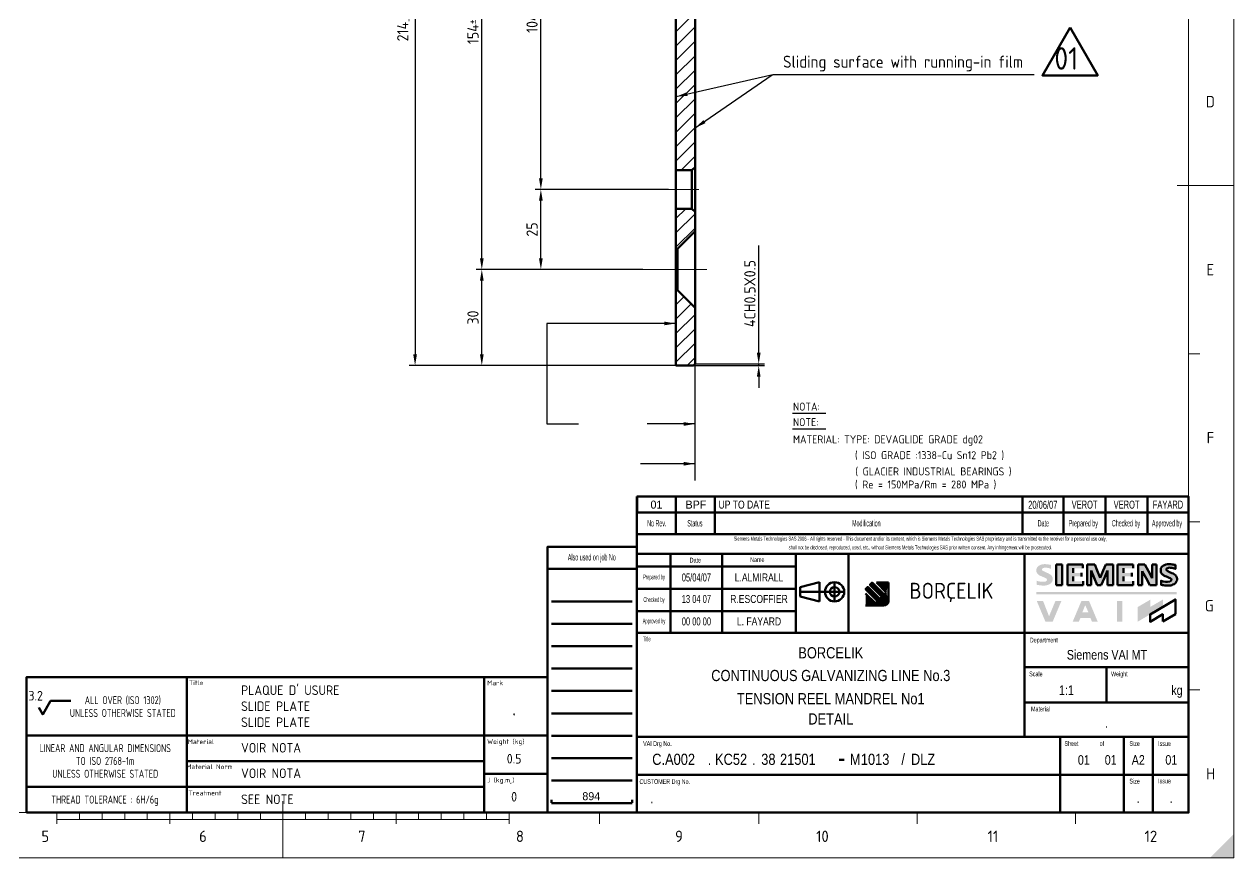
# Model space of a CAD drawing. Header units: millimetres. Extents: x 0 to 647, y 0 to 512.
# Drawn here: x 216.2 to 594, y 0 to 260.4 of the extents above; entities that cross this region are included whole.
import ezdxf
from ezdxf.enums import TextEntityAlignment as Align

# ---------------------------------------------------------------- set-up
doc = ezdxf.new("R2010")
doc.units = ezdxf.units.MM
doc.header["$LTSCALE"] = 5
doc.linetypes.add('CENTER', pattern=[7, 4, -1, 1, -1])
doc.layers.get('0').update_dxf_attribs({"lineweight": 50})
for name, color, linetype, lineweight in [('15', 7, 'Continuous', 50), ('16', 2, 'Continuous', 25), ('2', 4, 'Continuous', 50), ('37', 4, 'Continuous', 50), ('5', 3, 'Continuous', 25), ('6', 2, 'Continuous', 25), ('65', 8, 'Continuous', 18), ('7', 1, 'CENTER', 18), ('8', 1, 'Continuous', 25)]:
    doc.layers.add(name, color=color, linetype=linetype, lineweight=lineweight)
doc.layers.add('63', color=8, linetype='Continuous', lineweight=18, plot=False)
doc.styles.add('BESCHRIFTUNG', font='ISOCP', dxfattribs={"width": 1.045})
doc.styles.add('MS003', font='MS003_ENGINEERING')
doc.styles.get("Standard").update_dxf_attribs({"font": 'isocp.shx'})
doc.styles.add('Style-ENGINEERING', font='ENGINEERING.shx')
doc.styles.add('Style-isocp', font='isocp.shx')
doc.dimstyles.new('dimech1', dxfattribs={"dimtxt": 3.5, "dimasz": 3.5, "dimexe": 1.8, "dimexo": 0, "dimgap": 1, "dimtad": 1, "dimdsep": 46, "dimtxsty": 'Standard', "dimcen": 0, "dimclrd": 3, "dimclre": 3, "dimclrt": 2, "dimadec": 0, "dimazin": 0, "dimtfac": 0.7, "dimtmove": 0, "dimatfit": 3, "dimfxl": 0, "dimtolj": 1, "dimarcsym": 0})

# ---------------------------------------------------------------- blocks, each defined once
blk = doc.blocks.new('modul')
at = {"layer": '15'}
for p, q in [((-25.2, 1), (-25.2, 0)), ((0, 0), (0, 1))]:
    blk.add_line(p, q, dxfattribs=at)
at = {"layer": '15', "linetype": 'Continuous', "lineweight": 0}
blk.add_line((-25.2, 0), (0, 0), dxfattribs=at)
at = {"layer": '16', "style": 'MS003', "flags": 8}
blk.add_attdef('COLONNE1', text='', height=2.5, dxfattribs=at).set_placement((-12.74, 2.12), align=Align.MIDDLE_CENTER)
blk = doc.blocks.new('detblk')
at = {"layer": '15', "linetype": 'Continuous'}
for p, q in [((-112.69, 0), (-112.69, 42.17)), ((-19.81, 0), (-19.81, 42.33)), ((-162.71, 24.05), (-112.69, 24.05)), ((-112.69, 24.05), (0, 24.05)), ((-112.69, 16.05), (-19.81, 16.05)), ((-19.81, 12.05), (0, 12.05)), ((-162.71, 8.05), (-112.69, 8.05)), ((-112.69, 8.05), (-19.81, 8.05))]:
    blk.add_line(p, q, dxfattribs=at)
at = {"layer": '15', "linetype": 'Continuous', "flags": 128}
blk.add_lwpolyline([(-162.71, 0), (0, 0), (0, 42.33), (-162.71, 42.33)], close=True, dxfattribs=at)
blk.add_lwpolyline([(-158.87, 32.77), (-157.65, 30.66), (-155.22, 34.87), (-148.85, 34.87)], dxfattribs=at)
at = {"layer": '16', "linetype": 'Continuous', "style": 'Style-isocp'}
for s, p in [('Title', (-109.69, 40.56)), ('Material', (-108.26, 22.14)), ('Material Norm', (-105.58, 14.32)), ('Treatment', (-106.99, 6.11))]:
    blk.add_text(s, height=1.5, dxfattribs=at).set_placement(p, align=Align.MIDDLE_CENTER)
for s, p in [('Mark', (-18.85, 40.52)), ('Weight (kg)', (-18.85, 22.19)), ('J (kg.m˛)', (-18.85, 10.14))]:
    blk.add_text(s, height=1.5, dxfattribs=at).set_placement(p, align=Align.MIDDLE_LEFT)
at = {"layer": '16', "linetype": 'Continuous', "style": 'Style-isocp', "width": 0.799999}
blk.add_text('THREAD TOLERANCE : 6H/6g', height=2.5, dxfattribs=at).set_placement((-138.24, 4.06), align=Align.MIDDLE_CENTER)
at = {"layer": '16', "linetype": 'Continuous', "char_height": 2.5, "attachment_point": 5, "line_spacing_factor": 0.96, "style": 'Style-isocp'}
for s, insert in [('\\W0.799999x;ALL OVER (ISO 1302)\\PUNLESS OTHERWISE STATED', (-132.65, 33.11)), ('\\W0.799999x;LINEAR AND ANGULAR DIMENSIONS\\PTO ISO 2768-1m\\PUNLESS OTHERWISE STATED', (-138.14, 16.12))]:
    blk.add_mtext(s, dxfattribs=dict(at, insert=insert))
at = {"layer": '16', "linetype": 'Continuous', "style": 'Style-isocp'}
for tag, height, p in [('machining', 3, (-159.87, 36.5)), ('mark', 5, (-10.42, 32.81)), ('UNITMASS', 3, (-10.42, 16.82)), ('INERTIA', 3, (-10.42, 4.93))]:
    blk.add_attdef(tag, text='', height=height, dxfattribs=at).set_placement(p, align=Align.MIDDLE_CENTER)
for tag, p in [('title', (-95.71, 38.22)), ('titleeng', (-95.71, 33.22)), ('transtitle', (-95.71, 28.22)), ('material', (-95.71, 20.24)), ('transmaterial', (-95.71, 12.27)), ('treatmenteng', (-95.71, 4.13))]:
    blk.add_attdef(tag, text='', height=3, dxfattribs=at).set_placement(p, align=Align.MIDDLE_LEFT)
at = {"layer": '65', "linetype": 'Continuous', "style": 'Style-isocp'}
for tag, p in [('project', (-162.71, 0)), ('site', (-162.07, 0)), ('drawingnr', (-161.46, 0)), ('revision', (-160.73, 0)), ('treatment', (-158.72, 0)), ('sheetsize', (-158.11, 0)), ('scale', (-157.53, 0)), ('inertiaunit', (-156.83, 0)), ('massunit', (-156.16, 0)), ('codprod', (-155.46, 0)), ('codfour', (-154.85, 0)), ('custnum', (-154.21, 0))]:
    blk.add_attdef(tag, text='', height=0.1, dxfattribs=at).set_placement(p, align=Align.MIDDLE_CENTER)
blk.add_attdef('transtreatment', text='', height=0.01, dxfattribs=at).set_placement((-162.71, 0), align=Align.MIDDLE_LEFT)
blk = doc.blocks.new('INDICE')
at = {"layer": '15'}
for p, q in [((-172.287, 0), (-172.287, 5.011)), ((-160.138, 5.011), (-160.138, 0)), ((-147.988, 5.011), (-147.988, 0)), ((-51.918, 5.011), (-51.918, 0)), ((-39.111, 5.011), (-39.111, 0)), ((-25.959, 5.011), (-25.959, 0)), ((-12.807, 5.011), (-12.807, 0)), ((-172.287, 0), (0, 0))]:
    blk.add_line(p, q, dxfattribs=at)
blk.add_lwpolyline([(-172.287, 5.011), (0, 5.011), (0, 0)], dxfattribs=at)
at = {"layer": '16', "style": 'MS003', "flags": 8}
for tag, p in [('REVISION', (-166.212, 2.506)), ('ETAT', (-153.877, 2.506))]:
    blk.add_attdef(tag, text='', height=2.5, dxfattribs=at).set_placement(p, align=Align.MIDDLE)
at = {"layer": '16', "style": 'MS003', "width": 0.799999, "flags": 8}
blk.add_attdef('LIGNE1', text='', height=2.5, dxfattribs=at).set_placement((-146.828, 2.506), align=Align.MIDDLE_LEFT)
at = {"layer": '16', "style": 'MS003', "width": 0.559999, "flags": 8}
for tag, p in [('DESSINE PAR', (-32.479, 2.506)), ('APPROUVEPAR', (-6.428, 2.506)), ('DATE', (-45.531, 2.506)), ('VERIFIEPAR', (-19.368, 2.506))]:
    blk.add_attdef(tag, text='', height=2.5, dxfattribs=at).set_placement(p, align=Align.MIDDLE)
at = {"layer": '63', "style": 'MS003', "flags": 8}
for tag, p in [('MICROFILM', (-172.127, 0.082)), ('LIGNE2', (-171.873, 0.082))]:
    blk.add_attdef(tag, text='', height=0.1, dxfattribs=at).set_placement(p, align=Align.MIDDLE)
at = {"layer": '63', "style": 'MS003'}
blk.add_attdef('FAMILLE', text='', height=0.1, dxfattribs=at).set_placement((-171.737, 0.082), align=Align.MIDDLE)
blk = doc.blocks.new('titblk')
at = {"layer": '15', "linetype": 'Continuous'}
for points in [[(-42.94, 77.37), (-42.94, 76.14, 0.079339), (-44.46, 76.49, 0.196594), (-45.63, 76.26, 0.455779), (-45.66, 75.61, 0.032343), (-44.45, 75.01, -0.065455), (-42.91, 74.16, -0.496845), (-43.39, 71.36, -0.103191), (-44.77, 70.93, -0.081411), (-45.85, 70.93, -0.015007), (-47.42, 71.15), (-47.42, 72.41, 0.126619), (-44.7, 72.16, 0.298026), (-44.22, 72.69, 0.298946), (-44.54, 73.18, 0.029458), (-46.14, 73.89, -0.06565), (-46.99, 74.38, -0.115915), (-47.49, 75.12, -0.132647), (-47.45, 76.32, -0.203905), (-46.33, 77.34, -0.099493), (-45.44, 77.58, -0.055166), (-44.35, 77.58, -0.021467)], [(-37.79, 71.05), (-37.79, 72.29), (-37.79, 73.8), (-37.79, 74.87), (-37.79, 76.32), (-37.79, 77.49), (-32.99, 77.49), (-32.99, 76.32), (-36, 76.32), (-36, 74.87), (-33.41, 74.87), (-33.41, 73.8), (-36, 73.8), (-36, 72.29), (-32.93, 72.29), (-32.93, 71.05)], [(-37.79, 71.05), (-37.79, 72.29), (-37.79, 73.8), (-37.79, 74.87), (-37.79, 76.32), (-37.79, 77.49), (-32.99, 77.49), (-32.99, 76.32), (-36, 76.32), (-36, 74.87), (-33.41, 74.87), (-33.41, 73.8), (-36, 73.8), (-36, 72.29), (-32.93, 72.29), (-32.93, 71.05)], [(-28.48, 70.99), (-28.51, 71.05), (-29.47, 73.36), (-30.4, 75.61), (-30.4, 73.36), (-30.4, 71.05), (-31.71, 71.05), (-31.71, 73.36), (-31.71, 75.61), (-31.71, 77.49), (-29.31, 77.49), (-28.54, 75.61), (-27.61, 73.36), (-26.69, 75.61), (-25.89, 77.49), (-23.58, 77.49), (-23.58, 75.61), (-23.58, 73.36), (-23.58, 71.05), (-25.37, 71.05), (-25.37, 73.36), (-25.37, 75.61), (-26.3, 73.36), (-27.29, 71.05), (-27.33, 70.99)], [(-28.48, 70.99), (-30.4, 75.61), (-30.4, 71.05), (-31.71, 71.05), (-31.71, 77.49), (-29.31, 77.49), (-27.61, 73.36), (-25.89, 77.49), (-23.58, 77.49), (-23.58, 71.05), (-25.37, 71.05), (-25.37, 75.61), (-27.33, 70.99)], [(-22.15, 71.05), (-22.15, 72.29), (-22.15, 73.8), (-22.15, 74.87), (-22.15, 76.32), (-22.15, 77.49), (-17.35, 77.49), (-17.35, 76.32), (-20.36, 76.32), (-20.36, 74.87), (-17.76, 74.87), (-17.76, 73.8), (-20.36, 73.8), (-20.36, 72.29), (-17.28, 72.29), (-17.28, 71.05)], [(-22.15, 71.05), (-22.15, 77.49), (-17.35, 77.49), (-17.35, 76.32), (-20.36, 76.32), (-20.36, 74.87), (-17.76, 74.87), (-17.76, 73.8), (-20.36, 73.8), (-20.36, 72.29), (-17.28, 72.29), (-17.28, 71.05)], [(-15.77, 71.05), (-15.77, 73.18), (-15.77, 75.43), (-15.77, 77.49), (-13.63, 77.49), (-12.51, 75.43), (-11.33, 73.18), (-11.33, 75.43), (-11.33, 77.49), (-10.01, 77.49), (-10.01, 75.43), (-10.01, 73.18), (-10.01, 71.05), (-12.13, 71.05), (-13.28, 73.18), (-14.46, 75.43), (-14.46, 73.18), (-14.46, 71.05)], [(-15.77, 71.05), (-15.77, 77.49), (-13.63, 77.49), (-11.33, 73.18), (-11.33, 77.49), (-10.01, 77.49), (-10.01, 71.05), (-12.13, 71.05), (-14.46, 75.43), (-14.46, 71.05)], [(-4.1, 77.37), (-4.1, 76.14), (-4.1, 76.14, 0.079339), (-5.62, 76.49, 0.196594), (-6.79, 76.26, 0.455779), (-6.82, 75.61, 0.032343), (-5.61, 75.01, -0.065455), (-4.07, 74.16, -0.496845), (-4.55, 71.36, -0.103191), (-5.93, 70.93, -0.081411), (-7.01, 70.93, -0.015007), (-8.58, 71.15), (-8.58, 71.15), (-8.58, 72.41), (-8.58, 72.41, 0.126619), (-5.86, 72.16, 0.298026), (-5.38, 72.69, 0.298946), (-5.7, 73.18, 0.029458), (-7.3, 73.89, -0.06565), (-8.15, 74.38, -0.115915), (-8.65, 75.12, -0.132647), (-8.62, 76.32, -0.203905), (-7.5, 77.34, -0.099493), (-6.6, 77.58, -0.055166), (-5.51, 77.58, -0.021467), (-4.1, 77.37)], [(-44.72, 59.66), (-47.36, 65.94), (-47.36, 66.07), (-45.44, 66.07), (-43.58, 61.32), (-41.6, 66.07), (-39.79, 66.07), (-39.79, 65.94), (-42.44, 59.66)], [(-15.9, 59.62), (-15.9, 64.2), (-11.95, 66.51), (-11.95, 64.25), (-8, 66.56), (-8, 64.27)]]:
    blk.add_hatch(color=256, dxfattribs=at).paths.add_polyline_path(points)
h = blk.add_hatch(color=256, dxfattribs=at)
h.paths.add_polyline_path([(-36.19, 59.66), (-33.5, 66.05), (-31.07, 66.05), (-28.39, 59.66), (-30.18, 59.66), (-30.66, 60.79), (-33.79, 60.79), (-34.26, 59.66)])
h.paths.add_polyline_path([(-33.18, 62.54), (-32.35, 64.68), (-32.22, 64.68), (-31.27, 62.54)], flags=16)
for p, q in [((-160.14, 98.73), (-160.14, 86.93)), ((-147.99, 98.73), (-147.99, 86.93)), ((-51.92, 98.73), (-51.92, 86.93)), ((-39.11, 98.73), (-39.11, 86.93)), ((-25.96, 98.73), (-25.96, 86.93)), ((-12.81, 98.73), (-12.81, 86.93)), ((-172.29, 93.72), (0, 93.72)), ((-172.29, 86.93), (0, 86.93)), ((-172.29, 82.98), (-172.29, 0)), ((-172.29, 80.85), (0, 80.85)), ((-161.83, 80.85), (-161.83, 56.18)), ((-145.64, 56.18), (-145.64, 80.85)), ((-122.72, 56.18), (-122.72, 80.85)), ((-106.18, 56.18), (-106.18, 80.85)), ((-51.23, 56.18), (-51.23, 80.85)), ((-200.25, 76.19), (-172.29, 76.19)), ((-172.29, 76.91), (-122.72, 76.91)), ((-41.37, 71.05), (-41.37, 77.49)), ((-41.37, 77.49), (-39.49, 77.49)), ((-39.49, 77.49), (-39.49, 71.05)), ((-37.79, 77.49), (-32.99, 77.49)), ((-37.79, 71.05), (-37.79, 77.49)), ((-36, 76.32), (-36, 74.87)), ((-32.99, 77.49), (-32.99, 76.32)), ((-31.71, 75.61), (-31.71, 77.49)), ((-31.71, 77.49), (-29.31, 77.49)), ((-31.71, 73.36), (-31.71, 75.61)), ((-30.4, 75.61), (-30.4, 73.36)), ((-29.47, 73.36), (-30.4, 75.61)), ((-29.31, 77.49), (-28.54, 75.61)), ((-28.54, 75.61), (-27.61, 73.36)), ((-27.61, 73.36), (-26.69, 75.61)), ((-26.69, 75.61), (-25.89, 77.49)), ((-25.37, 75.61), (-26.3, 73.36)), ((-25.89, 77.49), (-23.58, 77.49)), ((-25.37, 73.36), (-25.37, 75.61)), ((-23.58, 77.49), (-23.58, 75.61)), ((-23.58, 75.61), (-23.58, 73.36)), ((-22.15, 76.32), (-22.15, 77.49)), ((-22.15, 77.49), (-17.35, 77.49)), ((-22.15, 74.87), (-22.15, 76.32)), ((-20.36, 76.32), (-20.36, 74.87)), ((-17.35, 77.49), (-17.35, 76.32)), ((-15.77, 75.43), (-15.77, 77.49)), ((-15.77, 77.49), (-13.63, 77.49)), ((-13.63, 77.49), (-12.51, 75.43)), ((-11.33, 75.43), (-11.33, 77.49)), ((-11.33, 77.49), (-10.01, 77.49)), ((-10.01, 77.49), (-10.01, 75.43)), ((-115.28, 71.96), (-121.28, 70.46)), ((-115.28, 65.96), (-115.28, 71.96)), ((-36, 73.8), (-36, 72.29)), ((-33.41, 74.87), (-33.41, 73.8)), ((-32.93, 72.29), (-32.93, 71.05)), ((-31.71, 71.05), (-31.71, 73.36)), ((-30.4, 73.36), (-30.4, 71.05)), ((-28.51, 71.05), (-29.47, 73.36)), ((-26.3, 73.36), (-27.29, 71.05)), ((-25.37, 71.05), (-25.37, 73.36)), ((-23.58, 73.36), (-23.58, 71.05)), ((-22.15, 73.8), (-22.15, 74.87)), ((-22.15, 72.29), (-22.15, 73.8)), ((-22.15, 71.05), (-22.15, 72.29)), ((-20.36, 73.8), (-20.36, 72.29)), ((-17.76, 74.87), (-17.76, 73.8)), ((-17.28, 72.29), (-17.28, 71.05)), ((-15.77, 73.18), (-15.77, 75.43)), ((-15.77, 71.05), (-15.77, 73.18)), ((-14.46, 75.43), (-14.46, 73.18)), ((-13.28, 73.18), (-14.46, 75.43)), ((-14.46, 73.18), (-14.46, 71.05)), ((-12.13, 71.05), (-13.28, 73.18)), ((-12.51, 75.43), (-11.33, 73.18)), ((-11.33, 73.18), (-11.33, 75.43)), ((-10.01, 75.43), (-10.01, 73.18)), ((-10.01, 73.18), (-10.01, 71.05)), ((-121.28, 70.46), (-121.28, 67.46)), ((-39.49, 71.05), (-41.37, 71.05)), ((-32.93, 71.05), (-37.79, 71.05)), ((-30.4, 71.05), (-31.71, 71.05)), ((-28.48, 70.99), (-28.51, 71.05)), ((-27.33, 70.99), (-28.48, 70.99)), ((-27.29, 71.05), (-27.33, 70.99)), ((-23.58, 71.05), (-25.37, 71.05)), ((-17.28, 71.05), (-22.15, 71.05)), ((-14.46, 71.05), (-15.77, 71.05)), ((-10.01, 71.05), (-12.13, 71.05)), ((-199.04, 65.98), (-173.83, 65.98)), ((-121.28, 67.46), (-115.28, 65.96)), ((-199.04, 58.98), (-173.83, 58.98)), ((0, 56.18), (-172.29, 56.18)), ((-51.23, 23.61), (-51.23, 56.18)), ((-199.04, 51.98), (-173.83, 51.98)), ((-51.23, 45.44), (0, 45.44)), ((-25.61, 45.44), (-25.61, 34.35)), ((-199.04, 44.98), (-173.83, 44.98)), ((-199.04, 37.98), (-173.83, 37.98)), ((-51.23, 34.35), (0, 34.35)), ((-199.04, 30.98), (-173.83, 30.98)), ((-199.04, 23.98), (-173.83, 23.98)), ((-172.29, 23.61), (0, 23.61)), ((-40.11, 23.61), (-40.11, 0)), ((-20.23, 23.61), (-20.23, 0)), ((-11.12, 23.61), (-11.12, 0)), ((-199.04, 16.98), (-173.83, 16.98)), ((-109.1, 16.51), (-107.57, 16.51)), ((-172.29, 11.8), (0, 11.8)), ((-199.04, 9.98), (-173.83, 9.98)), ((-199.04, 2.98), (-173.83, 2.98))]:
    blk.add_line(p, q, dxfattribs=at)
at = {"layer": '15', "color": 1, "linetype": 'CENTER'}
for p, q in [((-110.57, 65.96), (-110.57, 71.96)), ((-121.28, 68.96), (-107.57, 68.96))]:
    blk.add_line(p, q, dxfattribs=at)
at = {"layer": '15'}
for p, q in [((-93.7, 71.84), (-97.5, 71.84)), ((-93.7, 71.84), (-93.7, 66.08)), ((-95.14, 64.64), (-100.9, 64.64))]:
    blk.add_line(p, q, dxfattribs=at)
at = {"layer": '15', "color": 1, "linetype": 'Continuous'}
for p, q in [((-172.29, 69.91), (-122.72, 69.91)), ((-172.29, 62.91), (-122.72, 62.91))]:
    blk.add_line(p, q, dxfattribs=at)
at = {"layer": '15', "linetype": 'Continuous', "flags": 128}
for points in [[(-172.29, 98.73), (0, 98.73), (0, 0), (-200.25, 0), (-200.25, 82.98), (-172.29, 82.98), (-172.29, 98.73)], [(-8.05, 59.67), (-8.05, 61.94), (-12, 59.62), (-12, 61.91), (-4.1, 66.57), (-4.1, 61.99), (-8.05, 59.67)]]:
    blk.add_lwpolyline(points, dxfattribs=at)
blk.add_lwpolyline([(-8.15, 74.38, -0.115915), (-8.65, 75.12, -0.132647), (-8.62, 76.32, -0.203905), (-7.5, 77.34, -0.099493), (-6.6, 77.58, -0.055166), (-5.51, 77.58, -0.021467), (-4.1, 77.37), (-4.1, 77.37), (-4.1, 76.14), (-4.1, 76.14, 0.079339), (-5.62, 76.49, 0.196594), (-6.79, 76.26, 0.455779), (-6.82, 75.61, 0.032343), (-5.61, 75.01, -0.065455), (-4.07, 74.16, -0.496845), (-4.55, 71.36, -0.103191), (-5.93, 70.93, -0.081411), (-7.01, 70.93, -0.015007), (-8.58, 71.15), (-8.58, 71.15), (-8.58, 72.41), (-8.58, 72.41, 0.126619), (-5.86, 72.16, 0.298026), (-5.38, 72.69, 0.298946), (-5.7, 73.18, 0.029458), (-7.3, 73.89, -0.06565)], format="xyb", close=True, dxfattribs=at)
at = {"layer": '15'}
for points in [[(-100.9, 68.45), (-97.83, 65.39), (-97.16, 66.07), (-100.89, 69.8), (-100.21, 70.48), (-96.48, 66.74), (-95.8, 67.42), (-99.53, 71.16), (-98.85, 71.84), (-95.12, 68.1), (-94.44, 68.78)], [(-94.44, 68.78), (-97.5, 71.84)]]:
    blk.add_lwpolyline(points, dxfattribs=at)
at = {"layer": '15', "const_width": 1.44}
blk.add_lwpolyline([(-94.42, 66.08, -0.414214), (-95.14, 65.36, 0.123106)], format="xyb", dxfattribs=at)
at = {"layer": '15', "linetype": 'Continuous'}
for radius in [3, 1.5]:
    blk.add_circle((-110.57, 68.96), radius, dxfattribs=at)
at = {"layer": '15'}
blk.add_arc((-95.14, 66.08), 1.44, 270, 0, dxfattribs=at)
at = {"layer": '15', "linetype": 'Continuous', "extrusion": (0, 0, -1)}
for points in [[(41.37, 71.05), (41.37, 77.49), (39.49, 71.05), (39.49, 77.49)], [(41.37, 71.05), (41.37, 77.49), (39.49, 71.05), (39.49, 77.49)], [(47.55, 68.9), (3.68, 68.9), (47.55, 68.19), (3.68, 68.19)], [(22.38, 59.66), (20.69, 59.66), (22.38, 66.07), (20.69, 66.07)]]:
    blk.add_solid(points, dxfattribs=at)
at = {"layer": '15'}
for points in [[(-95.8, 67.42), (-99.53, 71.16), (-98.85, 71.84)], [(-95.12, 68.1), (-98.85, 71.84), (-95.8, 67.42)], [(-93.7, 71.84), (-94.44, 68.78), (-97.5, 71.84)], [(-93.7, 66.08), (-94.44, 68.78), (-93.7, 71.84)], [(-97.83, 65.39), (-100.9, 68.45), (-100.9, 64.64)], [(-96.48, 66.74), (-97.16, 66.07), (-100.21, 70.48), (-100.89, 69.8)], [(-93.7, 66.08), (-95.8, 67.42), (-95.12, 68.1)], [(-93.7, 66.08), (-95.12, 68.1), (-94.44, 68.78)], [(-97.83, 65.39), (-98.23, 64.64), (-100.9, 64.64)], [(-97.83, 65.39), (-98.26, 64.64), (-95.14, 64.64)], [(-95.14, 64.64), (-97.16, 66.07), (-97.83, 65.39)], [(-95.14, 64.64), (-96.48, 66.74), (-97.16, 66.07)], [(-95.14, 64.64), (-96.48, 66.74), (-95.8, 67.42)], [(-95.8, 67.42), (-93.7, 66.08), (-95.14, 64.64)]]:
    blk.add_solid(points, dxfattribs=at)
at = {"layer": '15', "color": 255}
blk.add_text('BORÇELIK', height=5, dxfattribs=at).set_placement((-74.08, 69.28), align=Align.MIDDLE_CENTER)
at = {"layer": '16', "linetype": 'Continuous', "style": 'Style-ENGINEERING'}
for s, height, width, p in [('No Rev.', 2, 0.500002, (-166.1, 90.39)), ('Status', 2, 0.500002, (-154.21, 90.39)), ('Modification', 2, 0.500002, (-100.65, 90.39)), ('Date', 2, 0.500002, (-45.37, 90.39)), ('Prepared by', 2, 0.500002, (-32.87, 90.39)), ('Checked by', 2, 0.500002, (-19.54, 90.39)), ('Approved by', 2, 0.500002, (-6.74, 90.39)), ('Also used on job No', 2, 0.500002, (-186.41, 79.76)), ('Date', 1.5, 0.666668, (-154.06, 78.86)), ('Name', 1.5, 0.666668, (-134.7, 79)), ('Prepared by', 1.5, 0.5, (-166.97, 73.6)), ('Checked by', 1.5, 0.5, (-166.97, 66.54)), ('Approved by', 1.5, 0.5, (-166.97, 59.86)), ('.', 3.5, 0.857143, (-149.64, 16.63)), ('.', 3.5, 0.857143, (-135.8, 16.63)), ('/', 3.5, 0.857143, (-89.15, 16.63))]:
    blk.add_text(s, height=height, dxfattribs=dict(at, width=width)).set_placement(p, align=Align.MIDDLE_CENTER)
at = {"layer": '16', "color": 1, "linetype": 'Continuous', "style": 'Style-ENGINEERING'}
for s, width, p in [('Title', 0.5, (-169.22, 54.23)), ('Department', 0.666668, (-45.22, 53.89)), ('Scale', 0.666668, (-47.69, 43.31)), ('Weight', 0.666668, (-21.61, 43.31)), ('Material', 0.666668, (-46.24, 32.37)), ('VAI Drg No.', 0.666668, (-165.92, 21.57)), ('Sheet', 0.666668, (-36.59, 21.57)), ('of', 0.666668, (-27.09, 21.57)), ('Size', 0.666668, (-16.86, 21.57)), ('Issue', 0.666668, (-7.51, 21.57)), ('CUSTOMER Drg No.', 0.666668, (-163.61, 9.68)), ('Size', 0.666668, (-16.86, 9.81)), ('Issue', 0.666668, (-7.51, 9.88))]:
    blk.add_text(s, height=1.5, dxfattribs=dict(at, width=width)).set_placement(p, align=Align.MIDDLE_CENTER)
at = {"layer": '16', "color": 1, "linetype": 'Continuous', "insert": (-83.8, 84.01), "char_height": 1.25, "attachment_point": 5, "line_spacing_factor": 1.320001, "style": 'Style-ENGINEERING'}
blk.add_mtext('{\\W0.6;Siemens Metals Technologies SAS 2006 - All rights reserved - This document and/or its content, which is Siemens Metals Technologies SAS proprietary and is transmitted to the receiver for a personal use only,\\Pshall not be disclosed, reproduced, used, etc., without Siemens Metals Technologies SAS prior written consent. Any infringement will be prosecuted.}', dxfattribs=at)
at = {"layer": '16', "linetype": 'Continuous', "style": 'Style-ENGINEERING', "flags": 8}
for tag, height, width, p in [('date', 2.5, 0.679999, (-153.73, 73.45)), ('createur', 2.5, 0.799999, (-134.18, 73.45)), ('checkedon', 2.5, 0.679999, (-153.73, 66.73)), ('verif', 2.5, 0.799999, (-134.18, 66.73)), ('approvedon', 2.5, 0.679999, (-153.73, 59.72)), ('APPROUVE', 2.5, 0.799999, (-134.18, 59.72)), ('TITLE1', 3.5, 0.857143, (-111.76, 49.91)), ('MANDATOR', 3, 0.833334, (-25.49, 49.29)), ('TITLE2', 3.5, 0.857143, (-111.76, 42.82)), ('ECHELLE', 3, 0.833334, (-38.15, 38.23)), ('TITLE5', 3.5, 0.857143, (-111.76, 35.57)), ('TITLE6', 3.5, 0.857143, (-111.76, 29.25)), ('MATERIAL', 3, 0.833334, (-25.61, 28.02)), ('sheetno', 3, 0.833334, (-32.73, 16.44)), ('sheetsno', 3, 0.833334, (-24.33, 16.44)), ('format', 3, 0.833334, (-15.71, 16.44)), ('revision', 3, 0.833334, (-5.39, 16.44)), ('customersize', 3, 0.833334, (-15.71, 4.51)), ('customerissue', 3, 0.833334, (-5.39, 4.51))]:
    blk.add_attdef(tag, text='', height=height, dxfattribs=dict(at, width=width)).set_placement(p, align=Align.MIDDLE_CENTER)
at = {"layer": '16', "linetype": 'Continuous', "style": 'Style-ENGINEERING', "width": 0.833334, "flags": 8}
blk.add_attdef('WEIGHT', text='', height=3, dxfattribs=at).set_placement((-1.86, 38.23), align=Align.MIDDLE_RIGHT)
at = {"layer": '16', "linetype": 'Continuous', "style": 'Style-ENGINEERING', "flags": 8}
for tag, height, width, p in [('PROJECTCODE', 3.5, 0.857143, (-167.54, 16.63)), ('PLANTCODE', 3.5, 0.857143, (-147.92, 16.63)), ('AREA', 3.5, 0.857143, (-133.48, 16.63)), ('EQUIPMENT', 3.5, 0.857143, (-127.62, 16.63)), ('SUBGROUP', 3.5, 0.857143, (-112.35, 16.63)), ('SUPPLYGROUP', 3.5, 0.857143, (-105.81, 16.63)), ('partno', 3.5, 0.857143, (-102.38, 16.63)), ('DOCUMENTTYPE', 3.5, 0.857143, (-86.73, 16.63)), ('custnum', 3, 0.833334, (-168.13, 4.4))]:
    blk.add_attdef(tag, text='', height=height, dxfattribs=dict(at, width=width)).set_placement(p, align=Align.MIDDLE_LEFT)
at = {"layer": '65', "linetype": 'Continuous', "style": 'Style-ENGINEERING', "flags": 8}
for tag in ['title3', 'title4', 'ACTIVITE', 'codlang', 'dataval', 'speclient1', 'speclient2', 'source', 'lib0', 'NATURE', 'rev0']:
    blk.add_attdef(tag, (-200.25, 0), '', height=0.2, dxfattribs=at)
for tag, height, p in [('title7', 0.2, (-200.25, 0.1)), ('title8', 0.2, (-200.25, 0.1)), ('site', 0.1, (-200.25, 0)), ('plan', 0.1, (-200.25, 0))]:
    blk.add_attdef(tag, text='', height=height, dxfattribs=at).set_placement(p, align=Align.MIDDLE_LEFT)
blk.add_attdef('ETAT', text='', height=0.1, dxfattribs=at).set_placement((-200.07, 0.05), align=Align.MIDDLE_CENTER)
blk.add_attdef('PROJET', text='', height=0.1, dxfattribs=at).set_placement((-199.68, 0.05), align=Align.MIDDLE_RIGHT)
blk = doc.blocks.new('sha2')
at = {"layer": '15', "color": 7, "linetype": 'Continuous', "lineweight": 0}
for p, q in [((296.999, 0), (279.34, 0)), ((282.872, -52.5), (286.404, -52.5)), ((282.872, -105), (286.404, -105)), ((282.872, -157.5), (286.404, -157.5)), ((0, -210), (0, -192.323)), ((-70.63, -195.859), (-70.63, -199.395)), ((-63.568, -195.859), (-63.568, -197.98)), ((-56.504, -195.859), (-56.504, -197.98)), ((-49.441, -195.859), (-49.441, -197.98)), ((-42.377, -195.859), (-42.377, -197.98)), ((-35.315, -195.859), (-35.315, -199.395)), ((-28.252, -195.859), (-28.252, -197.98)), ((-21.189, -195.859), (-21.189, -197.98)), ((-14.125, -195.859), (-14.125, -197.98)), ((-7.063, -195.859), (-7.063, -197.98)), ((7.063, -195.859), (7.063, -197.98)), ((14.125, -195.859), (14.125, -197.98)), ((21.189, -195.859), (21.189, -197.98)), ((28.252, -195.859), (28.252, -197.98)), ((35.316, -195.859), (35.316, -199.395)), ((42.378, -195.859), (42.378, -197.98)), ((49.44, -195.859), (49.44, -197.98)), ((56.504, -195.859), (56.504, -197.98)), ((63.568, -195.859), (63.568, -197.98)), ((70.63, -195.859), (70.63, -199.395)), ((98.882, -195.859), (98.882, -199.395)), ((148.675, -195.859), (148.675, -199.395)), ((198.117, -195.859), (198.117, -199.395)), ((247.557, -195.859), (247.557, -199.395)), ((70.63, -197.98), (-70.63, -197.98))]:
    blk.add_line(p, q, dxfattribs=at)
at = {"layer": '15', "color": 8, "linetype": 'Continuous', "lineweight": 0}
blk.add_lwpolyline([(-296.998, 210), (297, 210), (297, -210), (-296.998, -210)], close=True, dxfattribs=at)
at = {"layer": '15', "color": 7, "linetype": 'Continuous', "lineweight": 0}
blk.add_lwpolyline([(-282.872, 195.859), (282.872, 195.859), (282.872, -195.859), (-282.872, -195.859)], close=True, dxfattribs=at)
blk.add_solid([(297, -202.576), (289.584, -210), (297, -210)], dxfattribs=at)
at = {"layer": '15', "color": 7, "linetype": 'Continuous', "lineweight": 0, "style": 'BESCHRIFTUNG', "width": 1.043817}
for s, p in [('D', (288.228, 24.482)), ('E', (288.454, -28.018)), ('F', (288.501, -80.518)), ('G', (287.938, -133.018)), ('H', (288.334, -185.518)), ('5', (-75.451, -205.051)), ('6', (-26.195, -205.051)), ('7', (23.473, -205.051)), ('8', (72.766, -205.051)), ('9', (122.481, -205.051)), ('10', (166.528, -205.051)), ('11', (220.121, -205.051)), ('12', (269.143, -205.051))]:
    blk.add_text(s, height=3.535, dxfattribs=at).set_placement(p)
blk = doc.blocks.new('*D6')
at = {"layer": '5', "color": 3, "lineweight": -2}
for p, q in [((419.1, 367.73), (336.46, 367.73)), ((338.26, 364.23), (338.26, 157.3)), ((419.1, 153.8), (336.46, 153.8))]:
    blk.add_line(p, q, dxfattribs=at)
at = {"layer": '5', "color": 3}
for points in [[(337.68, 364.23), (338.85, 364.23), (338.26, 367.73)], [(337.68, 157.3), (338.85, 157.3), (338.26, 153.8)]]:
    blk.add_solid(points, dxfattribs=at)
at = {"layer": 'Defpoints', "color": 0}
for p in [(419.1, 367.73), (338.26, 153.8), (419.1, 153.8)]:
    blk.add_point(p, dxfattribs=at)
at = {"layer": '5', "color": 2, "insert": (334.4, 260.76), "char_height": 3.5, "attachment_point": 5, "rotation": 90}
blk.add_mtext('\\A1;214{\\H2.450000;\\S 0^ -0.5;}', dxfattribs=at)
blk = doc.blocks.new('*D7')
at = {"layer": '5', "color": 3, "lineweight": -2}
for p, q in [((409.41, 183.8), (357.3, 183.8)), ((359.1, 157.3), (359.1, 180.3)), ((419.73, 153.8), (357.3, 153.8))]:
    blk.add_line(p, q, dxfattribs=at)
at = {"layer": '5', "color": 3}
for points in [[(358.52, 180.3), (359.69, 180.3), (359.1, 183.8)], [(358.52, 157.3), (359.69, 157.3), (359.1, 153.8)]]:
    blk.add_solid(points, dxfattribs=at)
at = {"layer": 'Defpoints', "color": 0}
for p in [(359.1, 183.8), (409.41, 183.8), (419.73, 153.8)]:
    blk.add_point(p, dxfattribs=at)
at = {"layer": '5', "color": 2, "insert": (356.35, 168.8), "char_height": 3.5, "attachment_point": 5, "rotation": 90}
blk.add_mtext('\\A1;30', dxfattribs=at)
blk = doc.blocks.new('*D8')
at = {"layer": '5', "color": 3, "lineweight": -2}
for p, q in [((409.41, 337.8), (357.3, 337.8)), ((359.1, 187.3), (359.1, 334.3)), ((409.41, 183.8), (357.3, 183.8))]:
    blk.add_line(p, q, dxfattribs=at)
at = {"layer": '5', "color": 3}
for points in [[(358.52, 334.3), (359.69, 334.3), (359.1, 337.8)], [(358.52, 187.3), (359.69, 187.3), (359.1, 183.8)]]:
    blk.add_solid(points, dxfattribs=at)
at = {"layer": 'Defpoints', "color": 0}
for p in [(359.1, 337.8), (409.41, 337.8), (409.41, 183.8)]:
    blk.add_point(p, dxfattribs=at)
at = {"layer": '5', "color": 2, "insert": (356.35, 260.64), "char_height": 3.5, "attachment_point": 5, "rotation": 90}
blk.add_mtext('\\A1;154{\\H2.450000;±0.02}', dxfattribs=at)
blk = doc.blocks.new('*D13')
at = {"layer": '5', "color": 3, "lineweight": -2}
for p, q in [((417.42, 208.8), (375.75, 208.8)), ((377.55, 187.3), (377.55, 205.3)), ((409.41, 183.8), (375.75, 183.8))]:
    blk.add_line(p, q, dxfattribs=at)
at = {"layer": '5', "color": 3}
for points in [[(376.96, 205.3), (378.13, 205.3), (377.55, 208.8)], [(376.96, 187.3), (378.13, 187.3), (377.55, 183.8)]]:
    blk.add_solid(points, dxfattribs=at)
at = {"layer": 'Defpoints', "color": 0}
for p in [(377.55, 208.8), (417.42, 208.8), (409.41, 183.8)]:
    blk.add_point(p, dxfattribs=at)
at = {"layer": '5', "color": 2, "insert": (374.8, 196.3), "char_height": 3.5, "attachment_point": 5, "rotation": 90}
blk.add_mtext('\\A1;25', dxfattribs=at)
blk = doc.blocks.new('*D14')
at = {"layer": '5', "color": 3, "lineweight": -2}
for p, q in [((417.42, 312.73), (375.75, 312.73)), ((377.55, 212.3), (377.55, 309.23)), ((417.42, 208.8), (375.75, 208.8))]:
    blk.add_line(p, q, dxfattribs=at)
at = {"layer": '5', "color": 3}
for points in [[(376.96, 309.23), (378.13, 309.23), (377.55, 312.73)], [(376.96, 212.3), (378.13, 212.3), (377.55, 208.8)]]:
    blk.add_solid(points, dxfattribs=at)
at = {"layer": 'Defpoints', "color": 0}
for p in [(377.55, 312.73), (417.42, 312.73), (417.42, 208.8)]:
    blk.add_point(p, dxfattribs=at)
at = {"layer": '5', "color": 2, "insert": (374.8, 260.76), "char_height": 3.5, "attachment_point": 5, "rotation": 90}
blk.add_mtext('\\A1;104', dxfattribs=at)
blk = doc.blocks.new('*D20')
at = {"layer": '5', "color": 3, "lineweight": -2}
for p, q in [((445.6, 157.79), (445.6, 191.29)), ((425.23, 153.8), (447.4, 153.8)), ((425.72, 154.29), (447.4, 154.29)), ((445.6, 153.8), (445.6, 154.29)), ((445.6, 150.3), (445.6, 146.8))]:
    blk.add_line(p, q, dxfattribs=at)
at = {"layer": '5', "color": 3}
for points in [[(445.02, 157.79), (446.18, 157.79), (445.6, 154.29)], [(445.02, 150.3), (446.18, 150.3), (445.6, 153.8)]]:
    blk.add_solid(points, dxfattribs=at)
at = {"layer": 'Defpoints', "color": 0}
for p in [(425.23, 153.8), (425.72, 154.29), (445.6, 153.8)]:
    blk.add_point(p, dxfattribs=at)
at = {"layer": '5', "color": 2, "insert": (442.85, 176.29), "char_height": 3.5, "attachment_point": 5, "rotation": 90}
blk.add_mtext('\\A1;4CH0.5X0.5', dxfattribs=at)

msp = doc.modelspace()

# ---------------------------------------------------------------- hatches: boundary and pattern name
at = {"layer": '8'}
h = msp.add_hatch(dxfattribs=at)
h.set_pattern_fill('ANSI31', color=256, style=0)
h.paths.add_polyline_path([(419.726, 214.798), (424.724, 214.798), (425.723, 215.798), (425.723, 271.741, -0.0366993), (419.726, 271.804)])
h.paths.add_polyline_path([(425.723, 201.799), (424.724, 202.798), (419.726, 202.798), (419.726, 190.298), (420.224, 190.298), (425.723, 195.799)])
h = msp.add_hatch(dxfattribs=at)
h.set_pattern_fill('ANSI31', color=256, style=0)
h.paths.add_polyline_path([(419.726, 153.798), (425.227, 153.798), (425.723, 154.294), (425.723, 171.799), (420.224, 177.298), (419.726, 177.298)])

# ---------------------------------------------------------------- linework, layer by layer
msp.add_lwpolyline([(542.858, 259.455), (534.198, 244.455), (551.518, 244.455)], close=True)
at = {"layer": '2'}
for p, q in [((419.726, 214.798), (419.726, 271.804)), ((425.723, 208.798), (425.723, 271.741)), ((424.724, 214.798), (425.724, 215.798)), ((425.723, 215.798), (425.723, 215.798)), ((419.724, 214.798), (419.726, 214.798)), ((419.726, 202.798), (419.726, 214.798)), ((419.766, 214.798), (424.724, 214.798)), ((424.724, 214.798), (424.724, 208.798)), ((424.724, 208.798), (424.724, 202.798)), ((425.723, 201.798), (425.723, 208.798)), ((419.726, 202.798), (424.724, 202.798)), ((419.726, 190.298), (419.726, 202.798)), ((424.724, 202.798), (425.724, 201.798)), ((425.723, 195.799), (425.723, 201.799)), ((425.723, 195.799), (420.224, 190.298)), ((425.723, 171.799), (425.723, 195.799)), ((419.726, 190.298), (420.224, 190.298)), ((419.726, 177.298), (419.726, 190.298)), ((419.726, 153.798), (419.726, 177.298)), ((419.726, 177.298), (420.224, 177.298)), ((425.724, 171.799), (420.224, 177.298)), ((425.723, 154.294), (425.723, 171.799)), ((425.227, 153.798), (419.726, 153.798)), ((425.723, 154.294), (425.227, 153.798))]:
    msp.add_line(p, q, dxfattribs=at)
at = {"layer": '37'}
msp.add_line((420.224, 177.298), (420.224, 190.298), dxfattribs=at)
at = {"layer": '5'}
for p, q in [((425.67, 154.383), (425.67, 117.855)), ((379.368, 135.544), (389.34, 135.544))]:
    msp.add_line(p, q, dxfattribs=at)
at = {"layer": '6'}
for p, q in [((456.181, 138.945), (466.513, 138.945)), ((456.181, 134.058), (466.513, 134.058))]:
    msp.add_line(p, q, dxfattribs=at)
at = {"layer": '7'}
for p, q in [((417.422, 208.798), (426.917, 208.798)), ((409.412, 183.798), (431.576, 183.799))]:
    msp.add_line(p, q, dxfattribs=at)

# ---------------------------------------------------------------- block references
at = {"layer": '15', "linetype": 'Continuous', "lineweight": 0}
msp.add_blockref('sha2', (296.998, 210), dxfattribs=at)
at = {"layer": '15'}
ref = msp.add_blockref('titblk', (579.87, 14.141), dxfattribs=at)
ref.add_attrib('activite', 'meca', (379.62, 14.141), dxfattribs={"layer": '65', "linetype": 'Continuous', "height": 0.2, "style": 'Style-ENGINEERING', "flags": 8})
ref.add_attrib('APPROUVE', 'L. FAYARD', dxfattribs={"layer": '16', "linetype": 'Continuous', "height": 2.5, "style": 'Style-ENGINEERING', "width": 0.799999, "flags": 8}).set_placement((445.692, 73.86), align=Align.MIDDLE_CENTER)
ref.add_attrib('DOCUMENTTYPE', 'DLZ', dxfattribs={"layer": '16', "linetype": 'Continuous', "height": 3.5, "style": 'Style-ENGINEERING', "width": 0.857143, "flags": 8}).set_placement((493.144, 30.776), align=Align.MIDDLE_LEFT)
ref.add_attrib('approvedon', '00 00 00', dxfattribs={"layer": '16', "linetype": 'Continuous', "height": 2.5, "style": 'Style-ENGINEERING', "width": 0.679999, "flags": 8}).set_placement((426.136, 73.86), align=Align.MIDDLE_CENTER)
ref.add_attrib('partno', '1013', dxfattribs={"layer": '16', "linetype": 'Continuous', "height": 3.5, "style": 'Style-ENGINEERING', "width": 0.857143, "flags": 8}).set_placement((477.492, 30.776), align=Align.MIDDLE_LEFT)
ref.add_attrib('checkedon', '13 04 07', dxfattribs={"layer": '16', "linetype": 'Continuous', "height": 2.5, "style": 'Style-ENGINEERING', "width": 0.679999, "flags": 8}).set_placement((426.136, 80.872), align=Align.MIDDLE_CENTER)
ref.add_attrib('codlang', 'GB', (379.62, 14.141), dxfattribs={"layer": '65', "linetype": 'Continuous', "height": 0.2, "style": 'Style-ENGINEERING', "flags": 8})
ref.add_attrib('EQUIPMENT', '21501', dxfattribs={"layer": '16', "linetype": 'Continuous', "height": 3.5, "style": 'Style-ENGINEERING', "width": 0.857143, "flags": 8}).set_placement((452.246, 30.776), align=Align.MIDDLE_LEFT)
ref.add_attrib('AREA', '38', dxfattribs={"layer": '16', "linetype": 'Continuous', "height": 3.5, "style": 'Style-ENGINEERING', "width": 0.857143, "flags": 8}).set_placement((446.389, 30.776), align=Align.MIDDLE_LEFT)
ref.add_attrib('createur', 'L.ALMIRALL', dxfattribs={"layer": '16', "linetype": 'Continuous', "height": 2.5, "style": 'Style-ENGINEERING', "width": 0.799999, "flags": 8}).set_placement((445.692, 87.593), align=Align.MIDDLE_CENTER)
ref.add_attrib('PLANTCODE', 'KC52', dxfattribs={"layer": '16', "linetype": 'Continuous', "height": 3.5, "style": 'Style-ENGINEERING', "width": 0.857143, "flags": 8}).set_placement((431.949, 30.776), align=Align.MIDDLE_LEFT)
ref.add_attrib('custnum', '.', dxfattribs={"layer": '16', "linetype": 'Continuous', "height": 3, "style": 'Style-ENGINEERING', "width": 0.833334, "flags": 8}).set_placement((411.739, 18.542), align=Align.MIDDLE_LEFT)
ref.add_attrib('PROJECTCODE', 'C.A002', dxfattribs={"layer": '16', "linetype": 'Continuous', "height": 3.5, "style": 'Style-ENGINEERING', "width": 0.857143, "flags": 8}).set_placement((412.331, 30.776), align=Align.MIDDLE_LEFT)
ref.add_attrib('customerissue', '.', dxfattribs={"layer": '16', "linetype": 'Continuous', "height": 3, "style": 'Style-ENGINEERING', "width": 0.833334, "flags": 8}).set_placement((574.476, 18.649), align=Align.MIDDLE_CENTER)
ref.add_attrib('customersize', '.', dxfattribs={"layer": '16', "linetype": 'Continuous', "height": 3, "style": 'Style-ENGINEERING', "width": 0.833334, "flags": 8}).set_placement((564.16, 18.649), align=Align.MIDDLE_CENTER)
ref.add_attrib('SUPPLYGROUP', 'M', dxfattribs={"layer": '16', "linetype": 'Continuous', "height": 3.5, "style": 'Style-ENGINEERING', "width": 0.857143, "flags": 8}).set_placement((474.058, 30.776), align=Align.MIDDLE_LEFT)
ref.add_attrib('dataval', '2', (379.62, 14.141), dxfattribs={"layer": '65', "linetype": 'Continuous', "height": 0.2, "style": 'Style-ENGINEERING', "flags": 8})
ref.add_attrib('date', '05/04/07', dxfattribs={"layer": '16', "linetype": 'Continuous', "height": 2.5, "style": 'Style-ENGINEERING', "width": 0.679999, "flags": 8}).set_placement((426.136, 87.593), align=Align.MIDDLE_CENTER)
ref.add_attrib('ECHELLE', '1:1', dxfattribs={"layer": '16', "linetype": 'Continuous', "height": 3, "style": 'Style-ENGINEERING', "width": 0.833334, "flags": 8}).set_placement((541.72, 52.371), align=Align.MIDDLE_CENTER)
ref.add_attrib('ETAT', 'BPF', dxfattribs={"layer": '65', "linetype": 'Continuous', "height": 0.1, "style": 'Style-ENGINEERING', "flags": 8}).set_placement((379.803, 14.191), align=Align.MIDDLE_CENTER)
ref.add_attrib('format', 'A2', dxfattribs={"layer": '16', "linetype": 'Continuous', "height": 3, "style": 'Style-ENGINEERING', "width": 0.833334, "flags": 8}).set_placement((564.16, 30.578), align=Align.MIDDLE_CENTER)
ref.add_attrib('lib0', 'EDITION ORIGINALE - FIRST ISSUE', (379.62, 14.141), dxfattribs={"layer": '65', "linetype": 'Continuous', "height": 0.2, "style": 'Style-ENGINEERING', "flags": 8})
ref.add_attrib('MANDATOR', 'Siemens VAI MT', dxfattribs={"layer": '16', "linetype": 'Continuous', "height": 3, "style": 'Style-ENGINEERING', "width": 0.833334, "flags": 8}).set_placement((554.376, 63.435), align=Align.MIDDLE_CENTER)
ref.add_attrib('MATERIAL', '.', dxfattribs={"layer": '16', "linetype": 'Continuous', "height": 3, "style": 'Style-ENGINEERING', "width": 0.833334, "flags": 8}).set_placement((554.256, 42.159), align=Align.MIDDLE_CENTER)
ref.add_attrib('nature', 'D', (379.62, 14.141), dxfattribs={"layer": '65', "linetype": 'Continuous', "height": 0.2, "style": 'Style-ENGINEERING', "flags": 8})
ref.add_attrib('plan', '.', dxfattribs={"layer": '65', "linetype": 'Continuous', "height": 0.1, "style": 'Style-ENGINEERING', "flags": 8}).set_placement((379.62, 14.141), align=Align.MIDDLE_LEFT)
ref.add_attrib('PROJET', 'C.A002', dxfattribs={"layer": '65', "linetype": 'Continuous', "height": 0.1, "style": 'Style-ENGINEERING', "flags": 8}).set_placement((380.187, 14.191), align=Align.MIDDLE_RIGHT)
ref.add_attrib('rev0', '00', (379.62, 14.141), dxfattribs={"layer": '65', "linetype": 'Continuous', "height": 0.2, "style": 'Style-ENGINEERING', "flags": 8})
ref.add_attrib('revision', '01', dxfattribs={"layer": '16', "linetype": 'Continuous', "height": 3, "style": 'Style-ENGINEERING', "width": 0.833334, "flags": 8}).set_placement((574.476, 30.578), align=Align.MIDDLE_CENTER)
ref.add_attrib('sheetno', '01', dxfattribs={"layer": '16', "linetype": 'Continuous', "height": 3, "style": 'Style-ENGINEERING', "width": 0.833334, "flags": 8}).set_placement((547.144, 30.578), align=Align.MIDDLE_CENTER)
ref.add_attrib('sheetsno', '01', dxfattribs={"layer": '16', "linetype": 'Continuous', "height": 3, "style": 'Style-ENGINEERING', "width": 0.833334, "flags": 8}).set_placement((555.545, 30.578), align=Align.MIDDLE_CENTER)
ref.add_attrib('site', '3', dxfattribs={"layer": '65', "linetype": 'Continuous', "height": 0.1, "style": 'Style-ENGINEERING', "flags": 8}).set_placement((379.62, 14.141), align=Align.MIDDLE_LEFT)
ref.add_attrib('source', '.', (379.62, 14.141), dxfattribs={"layer": '65', "linetype": 'Continuous', "height": 0.2, "style": 'Style-ENGINEERING', "flags": 8})
ref.add_attrib('speclient1', '.', (379.62, 14.141), dxfattribs={"layer": '65', "linetype": 'Continuous', "height": 0.2, "style": 'Style-ENGINEERING', "flags": 8})
ref.add_attrib('speclient2', '.', (379.62, 14.141), dxfattribs={"layer": '65', "linetype": 'Continuous', "height": 0.2, "style": 'Style-ENGINEERING', "flags": 8})
ref.add_attrib('TITLE1', 'BORCELIK', dxfattribs={"layer": '16', "linetype": 'Continuous', "height": 3.5, "style": 'Style-ENGINEERING', "width": 0.857143, "flags": 8}).set_placement((468.112, 64.052), align=Align.MIDDLE_CENTER)
ref.add_attrib('TITLE2', 'CONTINUOUS GALVANIZING LINE No.3', dxfattribs={"layer": '16', "linetype": 'Continuous', "height": 3.5, "style": 'Style-ENGINEERING', "width": 0.857143, "flags": 8}).set_placement((468.112, 56.958), align=Align.MIDDLE_CENTER)
ref.add_attrib('title3', 'ENROULEUSE MANDRIN No1', (379.62, 14.141), dxfattribs={"layer": '65', "linetype": 'Continuous', "height": 0.2, "style": 'Style-ENGINEERING', "flags": 8})
ref.add_attrib('title4', 'DETAIL', (379.62, 14.141), dxfattribs={"layer": '65', "linetype": 'Continuous', "height": 0.2, "style": 'Style-ENGINEERING', "flags": 8})
ref.add_attrib('TITLE5', 'TENSION REEL MANDREL No1', dxfattribs={"layer": '16', "linetype": 'Continuous', "height": 3.5, "style": 'Style-ENGINEERING', "width": 0.857143, "flags": 8}).set_placement((468.112, 49.709), align=Align.MIDDLE_CENTER)
ref.add_attrib('TITLE6', 'DETAIL', dxfattribs={"layer": '16', "linetype": 'Continuous', "height": 3.5, "style": 'Style-ENGINEERING', "width": 0.857143, "flags": 8}).set_placement((468.112, 43.386), align=Align.MIDDLE_CENTER)
ref.add_attrib('title7', 'TENSION  REEL MANDREL No1', dxfattribs={"layer": '65', "linetype": 'Continuous', "height": 0.2, "style": 'Style-ENGINEERING', "flags": 8}).set_placement((379.62, 14.241), align=Align.MIDDLE_LEFT)
ref.add_attrib('title8', 'DETAIL', dxfattribs={"layer": '65', "linetype": 'Continuous', "height": 0.2, "style": 'Style-ENGINEERING', "flags": 8}).set_placement((379.62, 14.241), align=Align.MIDDLE_LEFT)
ref.add_attrib('verif', 'R.ESCOFFIER', dxfattribs={"layer": '16', "linetype": 'Continuous', "height": 2.5, "style": 'Style-ENGINEERING', "width": 0.799999, "flags": 8}).set_placement((445.692, 80.872), align=Align.MIDDLE_CENTER)
ref.add_attrib('WEIGHT', 'kg', dxfattribs={"layer": '16', "linetype": 'Continuous', "height": 3, "style": 'Style-ENGINEERING', "width": 0.833334, "flags": 8}).set_placement((578.013, 52.371), align=Align.MIDDLE_RIGHT)
for name, p, values in [('INDICE', (579.87, 107.843), {'MICROFILM': 'non', 'LIGNE2': '.', 'FAMILLE': '.', 'ETAT': 'BPF', 'REVISION': '01', 'LIGNE1': 'UP TO DATE', 'DATE': '20/06/07', 'DESSINE PAR': 'VEROT', 'VERIFIEPAR': 'VEROT', 'APPROUVEPAR': 'FAYARD'}), ('detblk', (379.62, 14.141), {'project': 'C.A002', 'site': '3', 'drawingnr': '1013', 'mark': '.', 'revision': '01', 'title': "PLAQUE D' USURE", 'transtitle': 'SLIDE PLATE', 'UNITMASS': '0.5', 'material': 'VOIR NOTA', 'treatment': 'VOIR NOTA', 'transmaterial': 'VOIR NOTA', 'transtreatment': '.', 'machining': '3.2', 'INERTIA': '0', 'sheetsize': 'C', 'scale': '1:1', 'custnum': '.', 'titleeng': 'SLIDE PLATE', 'treatmenteng': 'SEE NOTE', 'inertiaunit': '.', 'massunit': '.', 'codprod': '.', 'codfour': '.'}), ('modul', (406.037, 17.125), {'COLONNE1': '894'})]:
    msp.add_blockref(name, p, dxfattribs=at).add_auto_attribs(values)

# ---------------------------------------------------------------- texts
msp.add_attdef('01', (537.956, 246.237), '01', height=7)
at = {"layer": '5', "insert": (453.197, 250.598), "char_height": 3.75, "width": 131.95833, "attachment_point": 1}
msp.add_mtext('Sliding surface with running-in film', dxfattribs=at)
at = {"layer": '6', "char_height": 2.5, "attachment_point": 1}
for s, insert, width in [('NOTA:\\P ', (456.314, 142.209), 123.37037), ('NOTE:\\P ', (456.314, 137.353), 123.37037), ('MATERIAL: TYPE: DEVAGLIDE GRADE dg02', (456.314, 131.997), 123.37037), ('( ISO GRADE :1338-Cu Sn12 Pb2 )', (475.677, 127.043), 73.78732), ('( GLACIER INDUSTRIAL BEARINGS )', (475.797, 121.964), 103.88658), ('( Re = 150MPa/Rm = 280 MPa )', (475.677, 117.886), 73.78732)]:
    msp.add_mtext(s, dxfattribs=dict(at, insert=insert, width=width))

# ---------------------------------------------------------------- dimensions: what is measured, and where the dimension line sits
at = {"layer": '5'}
for base, p1, p2, override, picture, middle in [((338.262, 153.798), (419.101, 367.728), (419.101, 153.798), {"dimdec": 0, "dimtol": 1, "dimtm": 0.5}, '*D6', (338.262, 260.763)), ((359.104, 337.798), (409.412, 183.798), (409.412, 337.798), {"dimgap": 1, "dimdec": 0, "dimtol": 1, "dimlim": 0, "dimtp": 0.02, "dimtm": 0.02}, '*D8', (359.104, 260.638)), ((445.601, 153.798), (425.723, 154.294), (425.227, 153.798), {"dimpost": '4CH0.5X<>'}, '*D20', (445.601, 176.294)), ((359.104, 183.798), (419.726, 153.798), (409.412, 183.798), {"dimgap": 1, "dimdec": 0, "dimtol": 0, "dimlim": 0, "dimtp": 0.03, "dimtm": 0.03}, '*D7', (359.104, 168.798))]:
    dim = msp.add_linear_dim(base=base, p1=p1, p2=p2, angle=90, dimstyle='dimech1', override=override, dxfattribs=at)
    dim.commit()
    dim.dimension.update_dxf_attribs({"geometry": picture, "text_midpoint": middle, "dimtype": 160})
dim = msp.add_linear_dim(base=(377.547, 312.728), p1=(417.422, 208.798), p2=(417.422, 312.728), angle=90, dimstyle='dimech1', override={"dimdec": 0}, dxfattribs=at)
dim.commit()
dim.dimension.update_dxf_attribs({"geometry": '*D14', "text_midpoint": (374.797, 260.763)})
dim = msp.add_linear_dim(base=(377.547, 208.798), p1=(409.412, 183.798), p2=(417.422, 208.798), angle=90, dimstyle='dimech1', dxfattribs=at)
dim.commit()
dim.dimension.update_dxf_attribs({"geometry": '*D13', "text_midpoint": (374.797, 196.298)})

# ---------------------------------------------------------------- leaders
for points in [[(419.855, 237.83), (450.047, 244.703), (531.645, 244.703)], [(425.747, 228.018), (449.851, 244.627)], [(419.634, 166.948), (379.368, 166.948), (379.368, 135.537)], [(425.675, 135.542), (410.766, 135.542)], [(425.67, 123.12), (408.685, 123.072)]]:
    msp.add_leader(points, dimstyle='dimech1', override={"dimgap": 1, "dimtad": 0}, dxfattribs=at)

doc.saveas('drawing.dxf')
